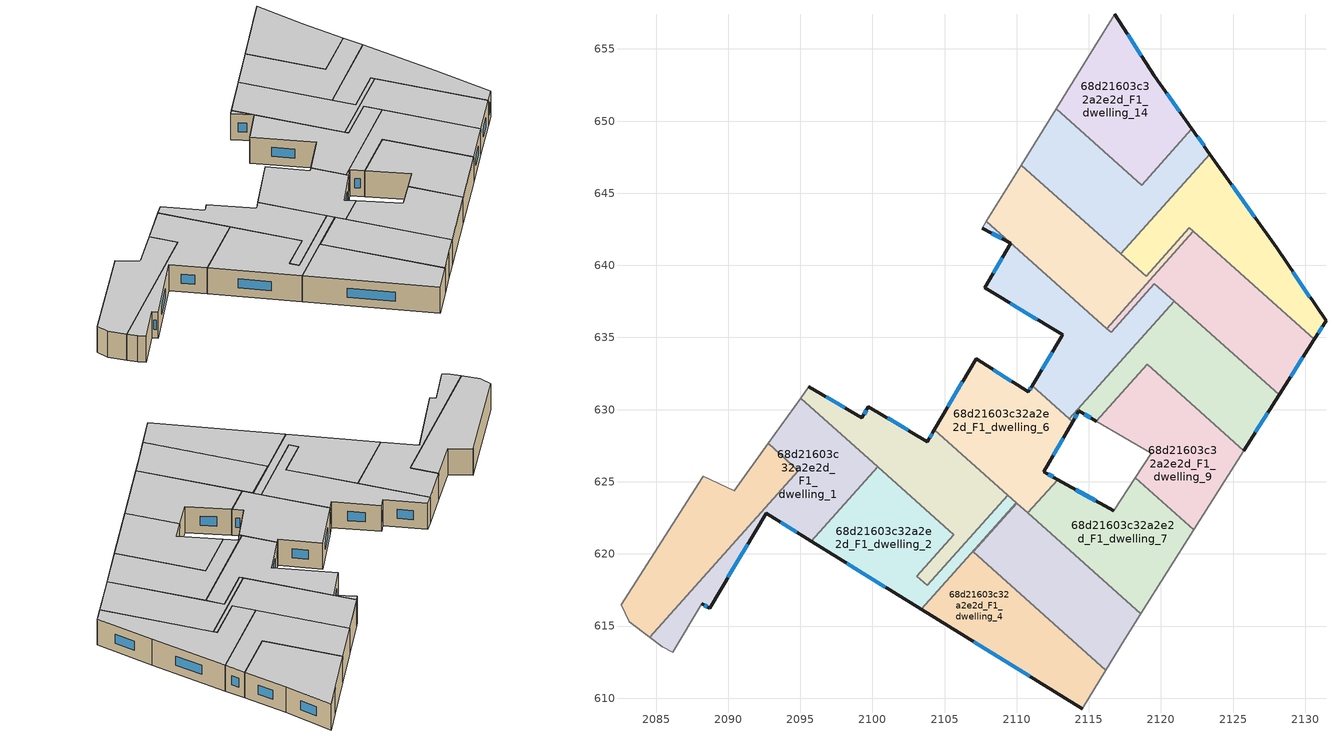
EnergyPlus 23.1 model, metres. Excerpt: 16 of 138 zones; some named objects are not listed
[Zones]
68d21603c32a2e2d_F1_dwelling_0
 floor to 68d21603c32a2e2d_F0_dwelling_0 (EU_floor_Construction): 2094.87,625.77 2084.58,614.22 2083.14,615.31 2082.57,616.49 2088.19,625.26 2088.26,625.37 2090.41,624.39 2092.76,627.65 z3
 wall adiabatic (EU_wall_Construction): 2092.76,627.65 2090.41,624.39 2088.26,625.37 2088.19,625.26 2082.57,616.49 2083.14,615.31 2084.58,614.22 z3:6
 wall to 68d21603c32a2e2d_F1_dwelling_1 (EU_wall_Construction): 2084.58,614.22 2094.87,625.77 2092.76,627.65 z3:6
 ceiling to 68d21603c32a2e2d_F2_dwelling_0 (EU_floor_Construction): 2084.58,614.22 2094.87,625.77 2092.76,627.65 2090.41,624.39 2088.26,625.37 2088.19,625.26 2082.57,616.49 2083.14,615.31 z6
68d21603c32a2e2d_F1_dwelling_1
 floor to 68d21603c32a2e2d_F0_dwelling_1 (EU_floor_Construction): 2100.35,626.05 2095.76,620.88 2092.63,622.82 2088.71,616.24 2088.18,616.55 2086.15,613.18 2085.43,613.56 2084.58,614.22 2094.87,625.77 2092.76,627.65 2095.03,630.79 z3
 wall outside (EU_wall_Construction): 2088.18,616.55 2088.71,616.24 2092.63,622.82 2095.76,620.88 z3:6
 wall adiabatic (EU_wall_Construction): 2084.58,614.22 2085.43,613.56 2086.15,613.18 2088.18,616.55 / 2095.03,630.79 2092.76,627.65 z3:6
 wall to 68d21603c32a2e2d_F1_dwelling_2 (EU_wall_Construction): 2095.76,620.88 2100.35,626.05 z3:6
 wall to 68d21603c32a2e2d_F1_dwelling_3 (EU_wall_Construction): 2100.35,626.05 2095.03,630.79 z3:6
 window (EU_Window_Construction): 2093.65,622.19 2094.74,621.51 / 2089.99,618.38 2091.36,620.68 / 2088.36,616.45 2088.54,616.34 z3.98:5.02
 ceiling to 68d21603c32a2e2d_F2_dwelling_1 (EU_floor_Construction): 2095.76,620.88 2100.35,626.05 2095.03,630.79 2092.76,627.65 2094.87,625.77 2084.58,614.22 2085.43,613.56 2086.15,613.18 2088.18,616.55 2088.71,616.24 2092.63,622.82 z6
68d21603c32a2e2d_F1_dwelling_10
 floor to 68d21603c32a2e2d_F0_dwelling_10 (EU_floor_Construction): 2121.97,642.61 2122.26,642.36 2116.26,635.62 2107.91,643.05 2110.32,646.95 2118.97,639.25 z3
 wall to 68d21603c32a2e2d_F1_dwelling_15 (EU_wall_Construction): 2122.26,642.36 2121.97,642.61 2118.97,639.25 2117.23,640.8 z3:6
 wall to 68d21603c32a2e2d_F1_dwelling_13 (EU_wall_Construction): 2116.26,635.62 2122.26,642.36 z3:6
 wall adiabatic (EU_wall_Construction): 2110.32,646.95 2107.91,643.05 z3:6
 wall to 68d21603c32a2e2d_F1_dwelling_12 (EU_wall_Construction): 2117.23,640.8 2110.32,646.95 z3:6
 wall to 68d21603c32a2e2d_F1_dwelling_8 (EU_wall_Construction): 2107.91,643.05 2116.26,635.62 z3:6
 ceiling to 68d21603c32a2e2d_F2_dwelling_10 (EU_floor_Construction): 2118.97,639.25 2110.32,646.95 2107.91,643.05 2116.26,635.62 2122.26,642.36 2121.97,642.61 z6
68d21603c32a2e2d_F1_dwelling_11
 floor to 68d21603c32a2e2d_F0_dwelling_11 (EU_floor_Construction): 2128.2,631.03 2125.75,627.16 2119.04,633.14 2115.52,629.2 2114.3,629.91 2113.87,629.16 2113.65,629.35 2120.92,637.51 z3
 wall outside (EU_wall_Construction): 2113.87,629.16 2114.3,629.91 2115.52,629.2 / 2125.75,627.16 2128.2,631.03 z3:6
 wall to 68d21603c32a2e2d_F1_dwelling_8 (EU_wall_Construction): 2120.92,637.51 2113.65,629.35 z3:6
 wall to 68d21603c32a2e2d_F1_dwelling_9 (EU_wall_Construction): 2115.52,629.2 2119.04,633.14 2125.75,627.16 z3:6
 wall to 68d21603c32a2e2d_F1_dwelling_6 (EU_wall_Construction): 2113.65,629.35 2113.87,629.16 z3:6
 wall to 68d21603c32a2e2d_F1_dwelling_13 (EU_wall_Construction): 2128.2,631.03 2120.92,637.51 z3:6
 window (EU_Window_Construction): 2114.01,629.4 2114.16,629.66 / 2126.55,628.42 2127.4,629.77 / 2114.7,629.68 2115.13,629.43 z3.98:5.02
 ceiling to 68d21603c32a2e2d_F2_dwelling_11 (EU_floor_Construction): 2125.75,627.16 2128.2,631.03 2120.92,637.51 2113.65,629.35 2113.87,629.16 2114.3,629.91 2115.52,629.2 2119.04,633.14 z6
68d21603c32a2e2d_F1_dwelling_12
 floor to 68d21603c32a2e2d_F0_dwelling_12 (EU_floor_Construction): 2122.15,649.47 2123.4,647.72 2117.23,640.8 2110.32,646.95 2112.73,650.84 2118.66,645.56 z3
 wall outside (EU_wall_Construction): 2123.4,647.72 2122.15,649.47 z3:6
 wall to 68d21603c32a2e2d_F1_dwelling_14 (EU_wall_Construction): 2122.15,649.47 2118.66,645.56 2112.73,650.84 z3:6
 wall to 68d21603c32a2e2d_F1_dwelling_15 (EU_wall_Construction): 2117.23,640.8 2123.4,647.72 z3:6
 wall adiabatic (EU_wall_Construction): 2112.73,650.84 2110.32,646.95 z3:6
 window (EU_Window_Construction): 2122.99,648.29 2122.55,648.9 z3.98:5.02
 ceiling to 68d21603c32a2e2d_F2_dwelling_12 (EU_floor_Construction): 2117.23,640.8 2123.4,647.72 2122.15,649.47 2118.66,645.56 2112.73,650.84 2110.32,646.95 z6
68d21603c32a2e2d_F1_dwelling_13
 floor to 68d21603c32a2e2d_F0_dwelling_13 (EU_floor_Construction): 2130.64,634.89 2128.2,631.03 2119.55,638.73 2116.54,635.36 2116.26,635.62 2122.26,642.36 z3
 wall outside (EU_wall_Construction): 2128.2,631.03 2130.64,634.89 z3:6
 wall to 68d21603c32a2e2d_F1_dwelling_8 (EU_wall_Construction): 2116.26,635.62 2116.54,635.36 2119.55,638.73 2120.92,637.51 z3:6
 wall to 68d21603c32a2e2d_F1_dwelling_15 (EU_wall_Construction): 2130.64,634.89 2122.26,642.36 z3:6
 window (EU_Window_Construction): 2128.99,632.28 2129.84,633.63 z3.98:5.02
 ceiling to 68d21603c32a2e2d_F2_dwelling_13 (EU_floor_Construction): 2128.2,631.03 2130.64,634.89 2122.26,642.36 2116.26,635.62 2116.54,635.36 2119.55,638.73 z6
68d21603c32a2e2d_F1_dwelling_14
 floor to 68d21603c32a2e2d_F0_dwelling_14 (EU_floor_Construction): 2119.54,653.13 2122.15,649.47 2118.66,645.56 2112.73,650.84 2115.36,655.11 2116.79,657.41 z3
 wall outside (EU_wall_Construction): 2122.15,649.47 2119.54,653.13 2116.79,657.41 z3:6
 wall adiabatic (EU_wall_Construction): 2116.79,657.41 2115.36,655.11 2112.73,650.84 z3:6
 window (EU_Window_Construction): 2118.65,654.52 2117.69,656.02 / 2121.3,650.66 2120.39,651.94 z3.98:5.02
 ceiling to 68d21603c32a2e2d_F2_dwelling_14 (EU_floor_Construction): 2118.66,645.56 2122.15,649.47 2119.54,653.13 2116.79,657.41 2115.36,655.11 2112.73,650.84 z6
68d21603c32a2e2d_F1_dwelling_15
 floor to 68d21603c32a2e2d_F0_dwelling_15 (EU_floor_Construction): 2128.02,641.21 2131.44,636.17 2130.64,634.89 2121.97,642.61 2118.97,639.25 2117.23,640.8 2123.4,647.72 z3
 wall outside (EU_wall_Construction): 2130.64,634.89 2131.44,636.17 2128.02,641.21 2123.4,647.72 z3:6
 window (EU_Window_Construction): 2126.52,643.32 2124.9,645.6 / 2130.33,637.8 2129.14,639.57 / 2130.9,635.3 2131.18,635.75 z3.98:5.02
 ceiling to 68d21603c32a2e2d_F2_dwelling_15 (EU_floor_Construction): 2130.64,634.89 2131.44,636.17 2128.02,641.21 2123.4,647.72 2117.23,640.8 2118.97,639.25 2121.97,642.61 z6
68d21603c32a2e2d_F1_dwelling_2
 floor to 68d21603c32a2e2d_F0_dwelling_2 (EU_floor_Construction): 2109.39,624.07 2109.97,623.55 2103.39,616.17 2095.76,620.88 2100.35,626.05 2105.65,621.33 2103.08,618.46 2103.81,617.81 z3
 wall outside (EU_wall_Construction): 2095.76,620.88 2103.39,616.17 z3:6
 wall to 68d21603c32a2e2d_F1_dwelling_3 (EU_wall_Construction): 2109.39,624.07 2103.81,617.81 2103.08,618.46 2105.65,621.33 2100.35,626.05 z3:6
 wall to 68d21603c32a2e2d_F1_dwelling_4 (EU_wall_Construction): 2103.39,616.17 2109.97,623.55 z3:6
 wall to 68d21603c32a2e2d_F1_dwelling_6 (EU_wall_Construction): 2109.97,623.55 2109.39,624.07 z3:6
 window (EU_Window_Construction): 2098.24,619.35 2100.91,617.7 z3.98:5.02
 ceiling to 68d21603c32a2e2d_F2_dwelling_2 (EU_floor_Construction): 2103.81,617.81 2103.08,618.46 2105.65,621.33 2100.35,626.05 2095.76,620.88 2103.39,616.17 2109.97,623.55 2109.39,624.07 z6
68d21603c32a2e2d_F1_dwelling_3
 floor to 68d21603c32a2e2d_F0_dwelling_3 (EU_floor_Construction): 2104.3,628.61 2109.39,624.07 2103.81,617.81 2103.08,618.46 2105.65,621.33 2095.03,630.79 2095.6,631.6 2099.27,629.44 2099.72,630.21 2103.81,627.79 z3
 wall outside (EU_wall_Construction): 2104.3,628.61 2103.81,627.79 2099.72,630.21 2099.27,629.44 2095.6,631.6 z3:6
 wall adiabatic (EU_wall_Construction): 2095.6,631.6 2095.03,630.79 z3:6
 wall to 68d21603c32a2e2d_F1_dwelling_6 (EU_wall_Construction): 2109.39,624.07 2104.3,628.61 z3:6
 window (EU_Window_Construction): 2098.08,630.14 2096.8,630.89 / 2099.58,629.96 2099.42,629.69 / 2102.48,628.57 2101.05,629.42 / 2104.14,628.34 2103.97,628.05 z3.98:5.02
 ceiling to 68d21603c32a2e2d_F2_dwelling_3 (EU_floor_Construction): 2105.65,621.33 2103.08,618.46 2103.81,617.81 2109.39,624.07 2104.3,628.61 2103.81,627.79 2099.72,630.21 2099.27,629.44 2095.6,631.6 2095.03,630.79 z6
68d21603c32a2e2d_F1_dwelling_4
 floor to 68d21603c32a2e2d_F0_dwelling_4 (EU_floor_Construction): 2110.01,623.52 2106.99,620.13 2116.19,611.95 2114.54,609.27 2103.39,616.17 2109.97,623.55 z3
 wall outside (EU_wall_Construction): 2103.39,616.17 2114.54,609.27 z3:6
 wall adiabatic (EU_wall_Construction): 2114.54,609.27 2116.19,611.95 z3:6
 wall to 68d21603c32a2e2d_F1_dwelling_5 (EU_wall_Construction): 2116.19,611.95 2106.99,620.13 2110.01,623.52 z3:6
 wall to 68d21603c32a2e2d_F1_dwelling_6 (EU_wall_Construction): 2110.01,623.52 2109.97,623.55 z3:6
 window (EU_Window_Construction): 2107.02,613.92 2110.92,611.51 z3.98:5.02
 ceiling to 68d21603c32a2e2d_F2_dwelling_4 (EU_floor_Construction): 2114.54,609.27 2116.19,611.95 2106.99,620.13 2110.01,623.52 2109.97,623.55 2103.39,616.17 z6
68d21603c32a2e2d_F1_dwelling_5
 floor to 68d21603c32a2e2d_F0_dwelling_5 (EU_floor_Construction): 2118.61,615.86 2117.5,614.1 2116.19,611.95 2106.99,620.13 2110.01,623.52 z3
 wall adiabatic (EU_wall_Construction): 2116.19,611.95 2117.5,614.1 2118.61,615.86 z3:6
 wall to 68d21603c32a2e2d_F1_dwelling_7 (EU_wall_Construction): 2118.61,615.86 2110.78,622.84 z3:6
 wall to 68d21603c32a2e2d_F1_dwelling_6 (EU_wall_Construction): 2110.78,622.84 2110.01,623.52 z3:6
 ceiling to 68d21603c32a2e2d_F2_dwelling_5 (EU_floor_Construction): 2117.5,614.1 2118.61,615.86 2110.01,623.52 2106.99,620.13 2116.19,611.95 z6
68d21603c32a2e2d_F1_dwelling_6
 floor to 68d21603c32a2e2d_F0_dwelling_6 (EU_floor_Construction): 2111.07,631.65 2113.87,629.16 2111.87,625.7 2112.84,625.15 2110.78,622.83 2104.3,628.61 2107.18,633.52 2110.81,631.23 z3
 wall outside (EU_wall_Construction): 2111.07,631.65 2110.81,631.23 2107.18,633.52 2104.3,628.61 / 2112.84,625.15 2111.87,625.7 2113.87,629.16 z3:6
 wall to 68d21603c32a2e2d_F1_dwelling_7 (EU_wall_Construction): 2110.78,622.83 2112.84,625.15 z3:6
 wall to 68d21603c32a2e2d_F1_dwelling_8 (EU_wall_Construction): 2113.65,629.35 2111.07,631.65 z3:6
 window (EU_Window_Construction): 2109.63,631.97 2108.36,632.77 / 2110.99,631.51 2110.9,631.36 / 2112.52,626.82 2113.22,628.03 / 2112.53,625.33 2112.19,625.52 / 2106.24,631.92 2105.24,630.2 z3.98:5.02
 ceiling to 68d21603c32a2e2d_F2_dwelling_6 (EU_floor_Construction): 2112.84,625.15 2111.87,625.7 2113.87,629.16 2111.07,631.65 2110.81,631.23 2107.18,633.52 2104.3,628.61 2110.78,622.83 z6
68d21603c32a2e2d_F1_dwelling_7
 floor to 68d21603c32a2e2d_F0_dwelling_7 (EU_floor_Construction): 2122.28,621.66 2118.61,615.86 2110.78,622.83 2112.84,625.15 2116.73,622.99 2118.23,625.28 z3
 wall outside (EU_wall_Construction): 2116.73,622.99 2112.84,625.15 z3:6
 wall adiabatic (EU_wall_Construction): 2118.23,625.28 2116.73,622.99 / 2118.61,615.86 2122.28,621.66 z3:6
 wall to 68d21603c32a2e2d_F1_dwelling_9 (EU_wall_Construction): 2122.28,621.66 2118.23,625.28 z3:6
 window (EU_Window_Construction): 2115.47,623.69 2114.11,624.45 z3.98:5.02
 ceiling to 68d21603c32a2e2d_F2_dwelling_7 (EU_floor_Construction): 2118.61,615.86 2122.28,621.66 2118.23,625.28 2116.73,622.99 2112.84,625.15 2110.78,622.83 z6
68d21603c32a2e2d_F1_dwelling_8
 floor to 68d21603c32a2e2d_F0_dwelling_8 (EU_floor_Construction): 2119.55,638.73 2120.92,637.51 2113.65,629.35 2111.07,631.65 2113.13,635.09 2113.19,635.19 2107.78,638.45 2109.59,641.55 2107.61,642.58 2107.91,643.05 2116.54,635.36 z3
 wall outside (EU_wall_Construction): 2107.61,642.58 2109.59,641.55 2107.78,638.45 2113.19,635.19 2113.13,635.09 2111.07,631.65 z3:6
 wall adiabatic (EU_wall_Construction): 2107.91,643.05 2107.61,642.58 z3:6
 window (EU_Window_Construction): 2109.54,637.39 2111.43,636.25 / 2109,640.54 2108.37,639.45 / 2108.26,642.24 2108.95,641.88 / 2112.46,633.97 2111.74,632.77 z3.98:5.02
 ceiling to 68d21603c32a2e2d_F2_dwelling_8 (EU_floor_Construction): 2113.65,629.35 2120.92,637.51 2119.55,638.73 2116.54,635.36 2107.91,643.05 2107.61,642.58 2109.59,641.55 2107.78,638.45 2113.19,635.19 2113.13,635.09 2111.07,631.65 z6
68d21603c32a2e2d_F1_dwelling_9
 floor to 68d21603c32a2e2d_F0_dwelling_9 (EU_floor_Construction): 2125.75,627.16 2122.28,621.66 2118.23,625.28 2119.33,626.98 2115.52,629.2 2119.04,633.14 z3
 wall adiabatic (EU_wall_Construction): 2115.52,629.2 2119.33,626.98 2118.23,625.28 / 2122.28,621.66 2125.75,627.16 z3:6
 ceiling to 68d21603c32a2e2d_F2_dwelling_9 (EU_floor_Construction): 2122.28,621.66 2125.75,627.16 2119.04,633.14 2115.52,629.2 2119.33,626.98 2118.23,625.28 z6
[Building]
EU S2 Campaign: North Axis=0; Terrain=City; Solar Distribution=FullExterior
[Site:Location]
Bologna: Latitude=44.5; Longitude=11.25; Time Zone=1; Elevation=37
[SizingPeriod:WeatherFileDays]
AnnualSizingPeriod: Begin Month=1; Begin Day of Month=1; End Month=12; End Day of Month=31; Day of Week for Start Day=Monday; Use Weather File Daylight Saving Period=No; Use Weather File Rain and Snow Indicators=No
[MATERIAL]
EU_InternalMass_Material: Roughness=MediumRough; Thickness=0.1; Conductivity=1; Density=1800; Specific Heat=900; Thermal Absorptance=0.9; Solar Absorptance=0.7; Visible Absorptance=0.7
[MATERIAL:NOMASS] Roughness=MediumRough; Thermal Absorptance=0.9; Solar Absorptance=0.7; Visible Absorptance=0.7
Name | Thermal Resistance
EU_wall_NoMass | 0.905828
EU_floor_NoMass | 0.67114
[WINDOWMATERIAL:SIMPLEGLAZINGSYSTEM]
EU_Window_SimpleGlazing: UFactor=4.52486; Solar Heat Gain Coefficient=0.85; Visible Transmittance=0.85
[CONSTRUCTION]
EU_wall_Construction: EU_wall_NoMass
EU_floor_Construction: EU_floor_NoMass
EU_Window_Construction: EU_Window_SimpleGlazing
EU_InternalMass_Construction: EU_InternalMass_Material
[ZONE] Type=1; Multiplier=1; Ceiling Height=autocalculate; Floor Area=autocalculate; Part of Total Floor Area=Yes
Name | Volume
68d21603c32a2e2d_F1_dwelling_0 | 162.001
68d21603c32a2e2d_F1_dwelling_1; 68d21603c32a2e2d_F1_dwelling_15 | 162.002
68d21603c32a2e2d_F1_dwelling_10 | 162.018
68d21603c32a2e2d_F1_dwelling_11 | 162.013
68d21603c32a2e2d_F1_dwelling_12 | 162.015
68d21603c32a2e2d_F1_dwelling_13; 68d21603c32a2e2d_F1_dwelling_3 | 161.99
68d21603c32a2e2d_F1_dwelling_14 | 162.007
68d21603c32a2e2d_F1_dwelling_2 | 162.009
68d21603c32a2e2d_F1_dwelling_4; 68d21603c32a2e2d_F1_dwelling_9 | 161.993
68d21603c32a2e2d_F1_dwelling_5; 68d21603c32a2e2d_F1_dwelling_8 | 162.004
68d21603c32a2e2d_F1_dwelling_6 | 162.031
68d21603c32a2e2d_F1_dwelling_7 | 162.017
[INTERNALMASS] Construction=EU_InternalMass_Construction
Name | Zone or ZoneList | Surface Area
68d21603c32a2e2d_F1_dwelling_0_EU_InternalMass | 68d21603c32a2e2d_F1_dwelling_0 | 54.0007
68d21603c32a2e2d_F1_dwelling_1_EU_InternalMass | 68d21603c32a2e2d_F1_dwelling_1 | 53.9989
68d21603c32a2e2d_F1_dwelling_2_EU_InternalMass | 68d21603c32a2e2d_F1_dwelling_2 | 54.0031
68d21603c32a2e2d_F1_dwelling_3_EU_InternalMass | 68d21603c32a2e2d_F1_dwelling_3 | 53.9964
68d21603c32a2e2d_F1_dwelling_4_EU_InternalMass | 68d21603c32a2e2d_F1_dwelling_4 | 53.9981
68d21603c32a2e2d_F1_dwelling_5_EU_InternalMass | 68d21603c32a2e2d_F1_dwelling_5 | 54.001
68d21603c32a2e2d_F1_dwelling_6_EU_InternalMass | 68d21603c32a2e2d_F1_dwelling_6 | 54.009
68d21603c32a2e2d_F1_dwelling_7_EU_InternalMass | 68d21603c32a2e2d_F1_dwelling_7 | 54.0077
68d21603c32a2e2d_F1_dwelling_8_EU_InternalMass | 68d21603c32a2e2d_F1_dwelling_8 | 54.0003
68d21603c32a2e2d_F1_dwelling_9_EU_InternalMass | 68d21603c32a2e2d_F1_dwelling_9 | 53.9992
68d21603c32a2e2d_F1_dwelling_10_EU_InternalMass | 68d21603c32a2e2d_F1_dwelling_10 | 54.0055
68d21603c32a2e2d_F1_dwelling_11_EU_InternalMass | 68d21603c32a2e2d_F1_dwelling_11 | 54.0042
68d21603c32a2e2d_F1_dwelling_12_EU_InternalMass | 68d21603c32a2e2d_F1_dwelling_12 | 54.0046
68d21603c32a2e2d_F1_dwelling_13_EU_InternalMass | 68d21603c32a2e2d_F1_dwelling_13 | 53.9965
68d21603c32a2e2d_F1_dwelling_14_EU_InternalMass | 68d21603c32a2e2d_F1_dwelling_14 | 54.0023
68d21603c32a2e2d_F1_dwelling_15_EU_InternalMass | 68d21603c32a2e2d_F1_dwelling_15 | 54.0004
[OTHEREQUIPMENT] Fuel Type=Electricity; Design Level Calculation Method=Watts/Area; Power per Zone Floor Area=1; Fraction Latent=0; Fraction Radiant=0; Fraction Lost=0; Carbon Dioxide Generation Rate=0; EndUse Subcategory=EU_Step8_InternalGains
Name | Zone or ZoneList or Space or SpaceList | Schedule
EU_Step8_InternalGain_68d21603c32a2e2d_F1_dwelling_0_f000 | 68d21603c32a2e2d_F1_dwelling_0 | EU_Step8_GainSchedule_68d21603c32a2e2d_F1_dwelling_0_f000
EU_Step8_InternalGain_68d21603c32a2e2d_F1_dwelling_1_f000 | 68d21603c32a2e2d_F1_dwelling_1 | EU_Step8_GainSchedule_68d21603c32a2e2d_F1_dwelling_1_f000
EU_Step8_InternalGain_68d21603c32a2e2d_F1_dwelling_2_f000 | 68d21603c32a2e2d_F1_dwelling_2 | EU_Step8_GainSchedule_68d21603c32a2e2d_F1_dwelling_2_f000
EU_Step8_InternalGain_68d21603c32a2e2d_F1_dwelling_3_f000 | 68d21603c32a2e2d_F1_dwelling_3 | EU_Step8_GainSchedule_68d21603c32a2e2d_F1_dwelling_3_f000
EU_Step8_InternalGain_68d21603c32a2e2d_F1_dwelling_4_f000 | 68d21603c32a2e2d_F1_dwelling_4 | EU_Step8_GainSchedule_68d21603c32a2e2d_F1_dwelling_4_f000
EU_Step8_InternalGain_68d21603c32a2e2d_F1_dwelling_5_f000 | 68d21603c32a2e2d_F1_dwelling_5 | EU_Step8_GainSchedule_68d21603c32a2e2d_F1_dwelling_5_f000
EU_Step8_InternalGain_68d21603c32a2e2d_F1_dwelling_6_f000 | 68d21603c32a2e2d_F1_dwelling_6 | EU_Step8_GainSchedule_68d21603c32a2e2d_F1_dwelling_6_f000
EU_Step8_InternalGain_68d21603c32a2e2d_F1_dwelling_7_f000 | 68d21603c32a2e2d_F1_dwelling_7 | EU_Step8_GainSchedule_68d21603c32a2e2d_F1_dwelling_7_f000
EU_Step8_InternalGain_68d21603c32a2e2d_F1_dwelling_8_f000 | 68d21603c32a2e2d_F1_dwelling_8 | EU_Step8_GainSchedule_68d21603c32a2e2d_F1_dwelling_8_f000
EU_Step8_InternalGain_68d21603c32a2e2d_F1_dwelling_9_f000 | 68d21603c32a2e2d_F1_dwelling_9 | EU_Step8_GainSchedule_68d21603c32a2e2d_F1_dwelling_9_f000
EU_Step8_InternalGain_68d21603c32a2e2d_F1_dwelling_10_f000 | 68d21603c32a2e2d_F1_dwelling_10 | EU_Step8_GainSchedule_68d21603c32a2e2d_F1_dwelling_10_f000
EU_Step8_InternalGain_68d21603c32a2e2d_F1_dwelling_11_f000 | 68d21603c32a2e2d_F1_dwelling_11 | EU_Step8_GainSchedule_68d21603c32a2e2d_F1_dwelling_11_f000
EU_Step8_InternalGain_68d21603c32a2e2d_F1_dwelling_12_f000 | 68d21603c32a2e2d_F1_dwelling_12 | EU_Step8_GainSchedule_68d21603c32a2e2d_F1_dwelling_12_f000
EU_Step8_InternalGain_68d21603c32a2e2d_F1_dwelling_13_f000 | 68d21603c32a2e2d_F1_dwelling_13 | EU_Step8_GainSchedule_68d21603c32a2e2d_F1_dwelling_13_f000
EU_Step8_InternalGain_68d21603c32a2e2d_F1_dwelling_14_f000 | 68d21603c32a2e2d_F1_dwelling_14 | EU_Step8_GainSchedule_68d21603c32a2e2d_F1_dwelling_14_f000
EU_Step8_InternalGain_68d21603c32a2e2d_F1_dwelling_15_f000 | 68d21603c32a2e2d_F1_dwelling_15 | EU_Step8_GainSchedule_68d21603c32a2e2d_F1_dwelling_15_f000
[ZONEVENTILATION:DESIGNFLOWRATE] Schedule=EU_AlwaysOn; Design Flow Rate Calculation Method=AirChanges/Hour; Air Changes per Hour=0.73129; Ventilation Type=Natural; Fan Pressure Rise=0; Fan Total Efficiency=1; Constant Term Coefficient=1; Temperature Term Coefficient=0; Velocity Term Coefficient=0; Velocity Squared Term Coefficient=0; Minimum Indoor Temperature=-100; Maximum Indoor Temperature=100; Delta Temperature=-100; Minimum Outdoor Temperature=-100; Maximum Outdoor Temperature=100; Maximum Wind Speed=40
Name | Zone or ZoneList or Space or SpaceList
EU_ConstantAir_68d21603c32a2e2d_F1_dwelling_0 | 68d21603c32a2e2d_F1_dwelling_0
EU_ConstantAir_68d21603c32a2e2d_F1_dwelling_1 | 68d21603c32a2e2d_F1_dwelling_1
EU_ConstantAir_68d21603c32a2e2d_F1_dwelling_2 | 68d21603c32a2e2d_F1_dwelling_2
EU_ConstantAir_68d21603c32a2e2d_F1_dwelling_3 | 68d21603c32a2e2d_F1_dwelling_3
EU_ConstantAir_68d21603c32a2e2d_F1_dwelling_4 | 68d21603c32a2e2d_F1_dwelling_4
EU_ConstantAir_68d21603c32a2e2d_F1_dwelling_5 | 68d21603c32a2e2d_F1_dwelling_5
EU_ConstantAir_68d21603c32a2e2d_F1_dwelling_6 | 68d21603c32a2e2d_F1_dwelling_6
EU_ConstantAir_68d21603c32a2e2d_F1_dwelling_7 | 68d21603c32a2e2d_F1_dwelling_7
EU_ConstantAir_68d21603c32a2e2d_F1_dwelling_8 | 68d21603c32a2e2d_F1_dwelling_8
EU_ConstantAir_68d21603c32a2e2d_F1_dwelling_9 | 68d21603c32a2e2d_F1_dwelling_9
EU_ConstantAir_68d21603c32a2e2d_F1_dwelling_10 | 68d21603c32a2e2d_F1_dwelling_10
EU_ConstantAir_68d21603c32a2e2d_F1_dwelling_11 | 68d21603c32a2e2d_F1_dwelling_11
EU_ConstantAir_68d21603c32a2e2d_F1_dwelling_12 | 68d21603c32a2e2d_F1_dwelling_12
EU_ConstantAir_68d21603c32a2e2d_F1_dwelling_13 | 68d21603c32a2e2d_F1_dwelling_13
EU_ConstantAir_68d21603c32a2e2d_F1_dwelling_14 | 68d21603c32a2e2d_F1_dwelling_14
EU_ConstantAir_68d21603c32a2e2d_F1_dwelling_15 | 68d21603c32a2e2d_F1_dwelling_15
[HVACTEMPLATE:ZONE:IDEALLOADSAIRSYSTEM] System Availability Schedule=EU_AlwaysOn; Maximum Heating Supply Air Temperature=50; Minimum Cooling Supply Air Temperature=13; Maximum Heating Supply Air Humidity Ratio=0.0156; Minimum Cooling Supply Air Humidity Ratio=0.0077; Heating Limit=NoLimit; Cooling Limit=NoLimit; Heating Availability Schedule=EU_AlwaysOn; Cooling Availability Schedule=EU_CoolingOff; Dehumidification Control Type=ConstantSensibleHeatRatio; Cooling Sensible Heat Ratio=0.7; Dehumidification Setpoint=60; Humidification Control Type=None; Humidification Setpoint=30; Outdoor Air Method=None; Outdoor Air Flow Rate per Person=0.00944; Outdoor Air Flow Rate per Zone Floor Area=0; Outdoor Air Flow Rate per Zone=0; Demand Controlled Ventilation Type=None; Outdoor Air Economizer Type=NoEconomizer; Heat Recovery Type=None; Sensible Heat Recovery Effectiveness=0.7; Latent Heat Recovery Effectiveness=0.65
Name | Template Thermostat
68d21603c32a2e2d_F1_dwelling_0 | EU_HeatOnly_68d21603c32a2e2d_F1_dwelling_0
68d21603c32a2e2d_F1_dwelling_1 | EU_HeatOnly_68d21603c32a2e2d_F1_dwelling_1
68d21603c32a2e2d_F1_dwelling_2 | EU_HeatOnly_68d21603c32a2e2d_F1_dwelling_2
68d21603c32a2e2d_F1_dwelling_3 | EU_HeatOnly_68d21603c32a2e2d_F1_dwelling_3
68d21603c32a2e2d_F1_dwelling_4 | EU_HeatOnly_68d21603c32a2e2d_F1_dwelling_4
68d21603c32a2e2d_F1_dwelling_5 | EU_HeatOnly_68d21603c32a2e2d_F1_dwelling_5
68d21603c32a2e2d_F1_dwelling_6 | EU_HeatOnly_68d21603c32a2e2d_F1_dwelling_6
68d21603c32a2e2d_F1_dwelling_7 | EU_HeatOnly_68d21603c32a2e2d_F1_dwelling_7
68d21603c32a2e2d_F1_dwelling_8 | EU_HeatOnly_68d21603c32a2e2d_F1_dwelling_8
68d21603c32a2e2d_F1_dwelling_9 | EU_HeatOnly_68d21603c32a2e2d_F1_dwelling_9
68d21603c32a2e2d_F1_dwelling_10 | EU_HeatOnly_68d21603c32a2e2d_F1_dwelling_10
68d21603c32a2e2d_F1_dwelling_11 | EU_HeatOnly_68d21603c32a2e2d_F1_dwelling_11
68d21603c32a2e2d_F1_dwelling_12 | EU_HeatOnly_68d21603c32a2e2d_F1_dwelling_12
68d21603c32a2e2d_F1_dwelling_13 | EU_HeatOnly_68d21603c32a2e2d_F1_dwelling_13
68d21603c32a2e2d_F1_dwelling_14 | EU_HeatOnly_68d21603c32a2e2d_F1_dwelling_14
68d21603c32a2e2d_F1_dwelling_15 | EU_HeatOnly_68d21603c32a2e2d_F1_dwelling_15
[SIZING:ZONE] Zone Cooling Design Supply Air Temperature Input Method=SupplyAirTemperature; Zone Cooling Design Supply Air Temperature=13; Zone Heating Design Supply Air Temperature Input Method=SupplyAirTemperature; Zone Heating Design Supply Air Temperature=50; Zone Cooling Design Supply Air Humidity Ratio=0.008; Zone Heating Design Supply Air Humidity Ratio=0.008; Cooling Design Air Flow Method=DesignDay; Cooling Design Air Flow Rate=0; Cooling Minimum Air Flow per Zone Floor Area=0.000762; Cooling Minimum Air Flow=0; Cooling Minimum Air Flow Fraction=0.2; Heating Design Air Flow Method=DesignDay; Heating Design Air Flow Rate=0; Heating Maximum Air Flow per Zone Floor Area=0.002032; Heating Maximum Air Flow=0.141576; Heating Maximum Air Flow Fraction=0.3; Account for Dedicated Outdoor Air System=No; Dedicated Outdoor Air System Control Strategy=NeutralSupplyAir; Dedicated Outdoor Air Low Setpoint Temperature for Design=autosize; Dedicated Outdoor Air High Setpoint Temperature for Design=autosize; Zone Load Sizing Method=Sensible Load Only No Latent Load; Zone Latent Cooling Design Supply Air Humidity Ratio Input Method=HumidityRatioDifference; Zone Cooling Design Supply Air Humidity Ratio Difference=0.005; Zone Latent Heating Design Supply Air Humidity Ratio Input Method=HumidityRatioDifference; Zone Humidification Design Supply Air Humidity Ratio Difference=0.005
68d21603c32a2e2d_F1_dwelling_0; 68d21603c32a2e2d_F1_dwelling_1; 68d21603c32a2e2d_F1_dwelling_2; 68d21603c32a2e2d_F1_dwelling_3; 68d21603c32a2e2d_F1_dwelling_4; 68d21603c32a2e2d_F1_dwelling_5; 68d21603c32a2e2d_F1_dwelling_6; 68d21603c32a2e2d_F1_dwelling_7; 68d21603c32a2e2d_F1_dwelling_8; 68d21603c32a2e2d_F1_dwelling_9; 68d21603c32a2e2d_F1_dwelling_10; 68d21603c32a2e2d_F1_dwelling_11; 68d21603c32a2e2d_F1_dwelling_12; 68d21603c32a2e2d_F1_dwelling_13; 68d21603c32a2e2d_F1_dwelling_14; 68d21603c32a2e2d_F1_dwelling_15
[SCHEDULE:CONSTANT]
Name | Hourly Value
EU_AlwaysOn | 1
EU_CoolingOff | 0
[SCHEDULE:FILE] Column Number=1; Rows to Skip at Top=0; Number of Hours of Data=8760; Column Separator=Comma; Interpolate to Timestep=No; Minutes per Item=60; Adjust Schedule for Daylight Savings=Yes
Name | File
EU_Step8_GainSchedule_68d21603c32a2e2d_F1_dwelling_0_f000 | ../../schedules/68d21603c32a2e2d/68d21603c32a2e2d_F1_dwelling_0_f000_gain.csv
EU_Step8_GainSchedule_68d21603c32a2e2d_F1_dwelling_1_f000 | ../../schedules/68d21603c32a2e2d/68d21603c32a2e2d_F1_dwelling_1_f000_gain.csv
EU_Step8_GainSchedule_68d21603c32a2e2d_F1_dwelling_2_f000 | ../../schedules/68d21603c32a2e2d/68d21603c32a2e2d_F1_dwelling_2_f000_gain.csv
EU_Step8_GainSchedule_68d21603c32a2e2d_F1_dwelling_3_f000 | ../../schedules/68d21603c32a2e2d/68d21603c32a2e2d_F1_dwelling_3_f000_gain.csv
EU_Step8_GainSchedule_68d21603c32a2e2d_F1_dwelling_4_f000 | ../../schedules/68d21603c32a2e2d/68d21603c32a2e2d_F1_dwelling_4_f000_gain.csv
EU_Step8_GainSchedule_68d21603c32a2e2d_F1_dwelling_5_f000 | ../../schedules/68d21603c32a2e2d/68d21603c32a2e2d_F1_dwelling_5_f000_gain.csv
EU_Step8_GainSchedule_68d21603c32a2e2d_F1_dwelling_6_f000 | ../../schedules/68d21603c32a2e2d/68d21603c32a2e2d_F1_dwelling_6_f000_gain.csv
EU_Step8_GainSchedule_68d21603c32a2e2d_F1_dwelling_7_f000 | ../../schedules/68d21603c32a2e2d/68d21603c32a2e2d_F1_dwelling_7_f000_gain.csv
EU_Step8_GainSchedule_68d21603c32a2e2d_F1_dwelling_8_f000 | ../../schedules/68d21603c32a2e2d/68d21603c32a2e2d_F1_dwelling_8_f000_gain.csv
EU_Step8_GainSchedule_68d21603c32a2e2d_F1_dwelling_9_f000 | ../../schedules/68d21603c32a2e2d/68d21603c32a2e2d_F1_dwelling_9_f000_gain.csv
EU_Step8_GainSchedule_68d21603c32a2e2d_F1_dwelling_10_f000 | ../../schedules/68d21603c32a2e2d/68d21603c32a2e2d_F1_dwelling_10_f000_gain.csv
EU_Step8_GainSchedule_68d21603c32a2e2d_F1_dwelling_11_f000 | ../../schedules/68d21603c32a2e2d/68d21603c32a2e2d_F1_dwelling_11_f000_gain.csv
EU_Step8_GainSchedule_68d21603c32a2e2d_F1_dwelling_12_f000 | ../../schedules/68d21603c32a2e2d/68d21603c32a2e2d_F1_dwelling_12_f000_gain.csv
EU_Step8_GainSchedule_68d21603c32a2e2d_F1_dwelling_13_f000 | ../../schedules/68d21603c32a2e2d/68d21603c32a2e2d_F1_dwelling_13_f000_gain.csv
EU_Step8_GainSchedule_68d21603c32a2e2d_F1_dwelling_14_f000 | ../../schedules/68d21603c32a2e2d/68d21603c32a2e2d_F1_dwelling_14_f000_gain.csv
EU_Step8_GainSchedule_68d21603c32a2e2d_F1_dwelling_15_f000 | ../../schedules/68d21603c32a2e2d/68d21603c32a2e2d_F1_dwelling_15_f000_gain.csv
